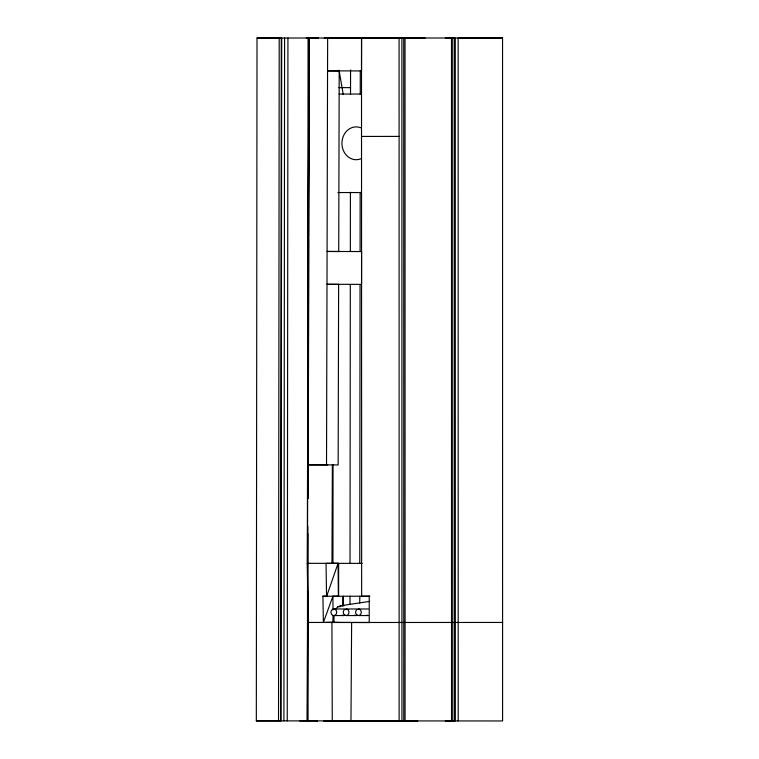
<?xml version="1.0" encoding="UTF-8"?>
<svg xmlns="http://www.w3.org/2000/svg" width="759" height="759" viewBox="0 0 759 759"><rect width="100%" height="100%" fill="white"/><g stroke="black" fill="none" stroke-linecap="round" stroke-linejoin="round"><path stroke-width="1.14" d="M256.324 720.879L257.016 38.007L281.703 38.007L281.02 720.879L256.324 720.879L502.591 720.955L502.553 38.007L458.151 38.007L458.189 720.955M278.525 720.879L279.208 38.007M280.583 720.879L281.276 38.007M283.904 720.879L284.597 38.016M287.244 720.889L287.936 38.016M308.534 235.831L308.742 38.007L308.078 38.007L307.386 720.879L308.05 720.879L308.182 591.849M308.277 498.502L308.306 464.195M308.344 432.241L308.534 239.379M338.362 596.232L338.049 563.406L332.945 563.387L333.049 464.963M342.764 605.957L342.774 596.47M343.438 605.644L343.447 596.223M350.003 604.468L350.013 596.223M350.022 563.387L350.307 284.739M350.345 251.533L350.402 192.245M359.757 603.063L359.766 596.223M359.775 563.387L360.06 284.748M360.098 251.552L360.155 192.264M360.259 94.315L360.278 70.862M373.067 38.073L361.502 37.978L361.645 596.223L369.794 596.242L332.935 596.223L323.372 622.446L308.154 622.465M399.13 720.955L399.092 38.007L324.207 38.073M401.938 720.955L401.891 38.007L257.016 38.007M403.788 720.955L403.75 38.007L401.891 38.007M405.078 720.965L405.04 38.007M451.529 720.965L451.491 38.007M452.819 720.955L452.781 38.007L454.632 38.007L454.669 720.955L445.305 720.974M455.096 720.955L455.058 38.007M307.774 526.452L307.386 720.879L307.774 533.558M308.742 38.007L308.012 406.71L308.685 93.718M308.239 464.859L309.368 38.007M361.578 251.533L361.55 284.369L326.996 284.293L338.628 284.34L338.153 464.954L326.522 464.878L327.641 38.026M308.638 136.44L307.243 563.311L308.315 622.465M362.147 563.387L331.977 563.358L332.366 464.887L333.011 464.925M350.525 94.448L350.563 69.923M350.962 721.041L351.635 622.475L369.804 622.503L323.372 622.446L322.917 596.213L326.674 596.213L338.049 563.406M335.288 609.449L337.935 606.716L340.478 605.777L369.785 601.384M399.092 38.007L361.607 38.102L361.521 70.938L327.556 70.862L339.197 70.938L339.159 87.598L338.723 251.504L327.082 251.457L361.663 251.552M338.599 622.465L323.372 622.446M333.486 38.035L336.702 38.083L331.655 38.045L339.273 38.102M343.998 38.092L360.316 38.026L354.111 38.083M395.961 38.064L425.201 38.083M317.376 38.035L318.201 38.035L306.181 38.035M326.939 622.389L351.635 622.475M316.693 720.898L317.509 720.898L299.691 720.898M417.763 721.022L323.524 720.946M445.267 38.016L452.781 38.007M502.553 38.007L403.75 38.007M339.15 94.04L361.35 94.05M361.559 136.43L399.13 136.402M337.907 192.549L361.265 192.558M327.765 464.887L307.613 464.859L326.522 464.878M340.478 605.777L343.893 605.777M337.935 606.716L340.212 606.716M333.818 608.984A3.283 2.846 -90 0 1 336.284 613.908A3.283 2.846 -90 0 1 331.351 613.908A3.283 2.846 -90 0 1 333.818 608.984L343.666 608.984A3.283 2.846 -90 0 1 345.089 609.43M346.132 608.984A3.283 2.846 -90 0 1 348.599 613.908A3.283 2.846 -90 0 1 343.675 613.908A3.283 2.846 -90 0 1 346.132 608.984L355.98 608.984A3.283 2.846 -90 0 1 357.404 609.43M358.447 608.984A3.283 2.846 -90 0 1 360.914 613.908A3.283 2.846 -90 0 1 355.99 613.908A3.283 2.846 -90 0 1 358.447 608.984L368.305 608.984M333.818 615.549L343.666 615.549M346.132 615.549L355.98 615.549M358.447 615.549L368.305 615.549A3.283 2.846 -90 0 1 366.882 615.113M502.676 622.446L369.235 622.484L369.235 596.232M308.078 38.007L309.103 38.016M338.865 87.617L350.573 87.636M331.977 563.358L307.243 563.311L308.211 563.586M322.917 596.213L338.618 596.232L338.637 563.396L326.047 563.33L326.541 596.213M378.883 38.064L380.193 38.102M332.916 622.456L333.03 615.672M339.036 70.113L343.267 94.6M332.935 596.223L333.002 609.951M331.93 622.371L332.271 720.917M333.979 615.483L333.979 622.494M361.379 158.574A16.413 14.241 -89.9 0 1 341.929 143.299A16.413 14.241 -89.9 0 1 361.407 128.034M357.404 615.113A3.283 2.846 -90 0 1 354.567 615.113M345.089 615.113A3.283 2.846 -90 0 1 342.243 615.113"/></g></svg>
